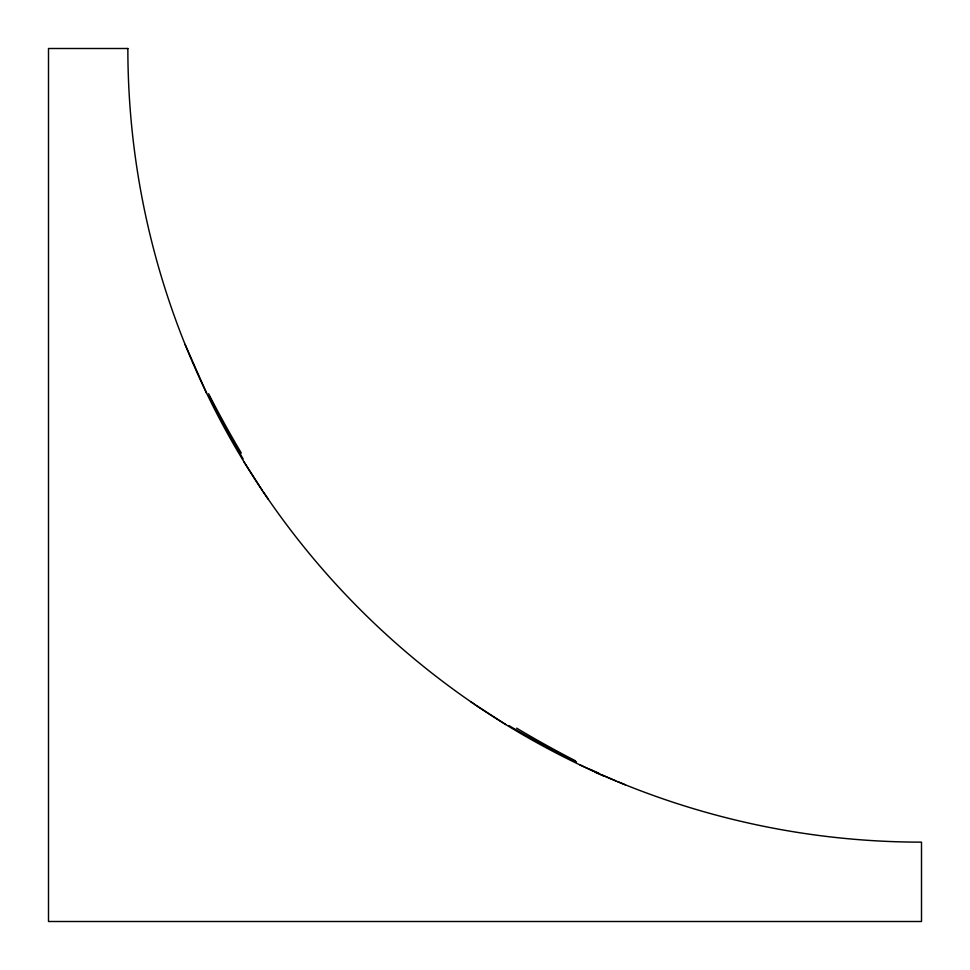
<?xml version="1.0" encoding="UTF-8"?>
<svg xmlns="http://www.w3.org/2000/svg" width="970" height="970" viewBox="0 0 970 970"><rect width="100%" height="100%" fill="white"/><g stroke="black" fill="none" stroke-linecap="round" stroke-linejoin="round"><path stroke-width="1.45" d="M625.517 784.875L617.563 781.626M615.756 780.874L601.594 774.8M592.767 770.859L579.696 764.76M505.819 724.566L477.082 706.027M474.354 704.184L475.627 705.044M473.275 703.444L470.777 701.722M268.278 499.223L263.161 491.729M262.021 490.032L244.113 462.035M206.61 393.165L185.124 344.483M598.951 773.308A83.784 4.001 26.3 0 1 590.366 769.428M576.507 761.874A92.683 8.572 27.8 0 1 508.911 725.596M575.161 760.674A92.683 7.457 28.9 0 1 516.658 728.167M604.08 776.206A83.784 4.462 26.6 0 1 595.119 772.241M243.143 458.907A93.362 8.985 62.1 0 1 209.144 395.772M241.324 453.051A93.156 7.978 61.3 0 1 208.611 393.723M127.858 48.5L48.5 48.5L48.5 921.5L921.5 921.5L921.5 842.142A793.642 793.642 0 0 1 127.858 48.5"/></g></svg>
